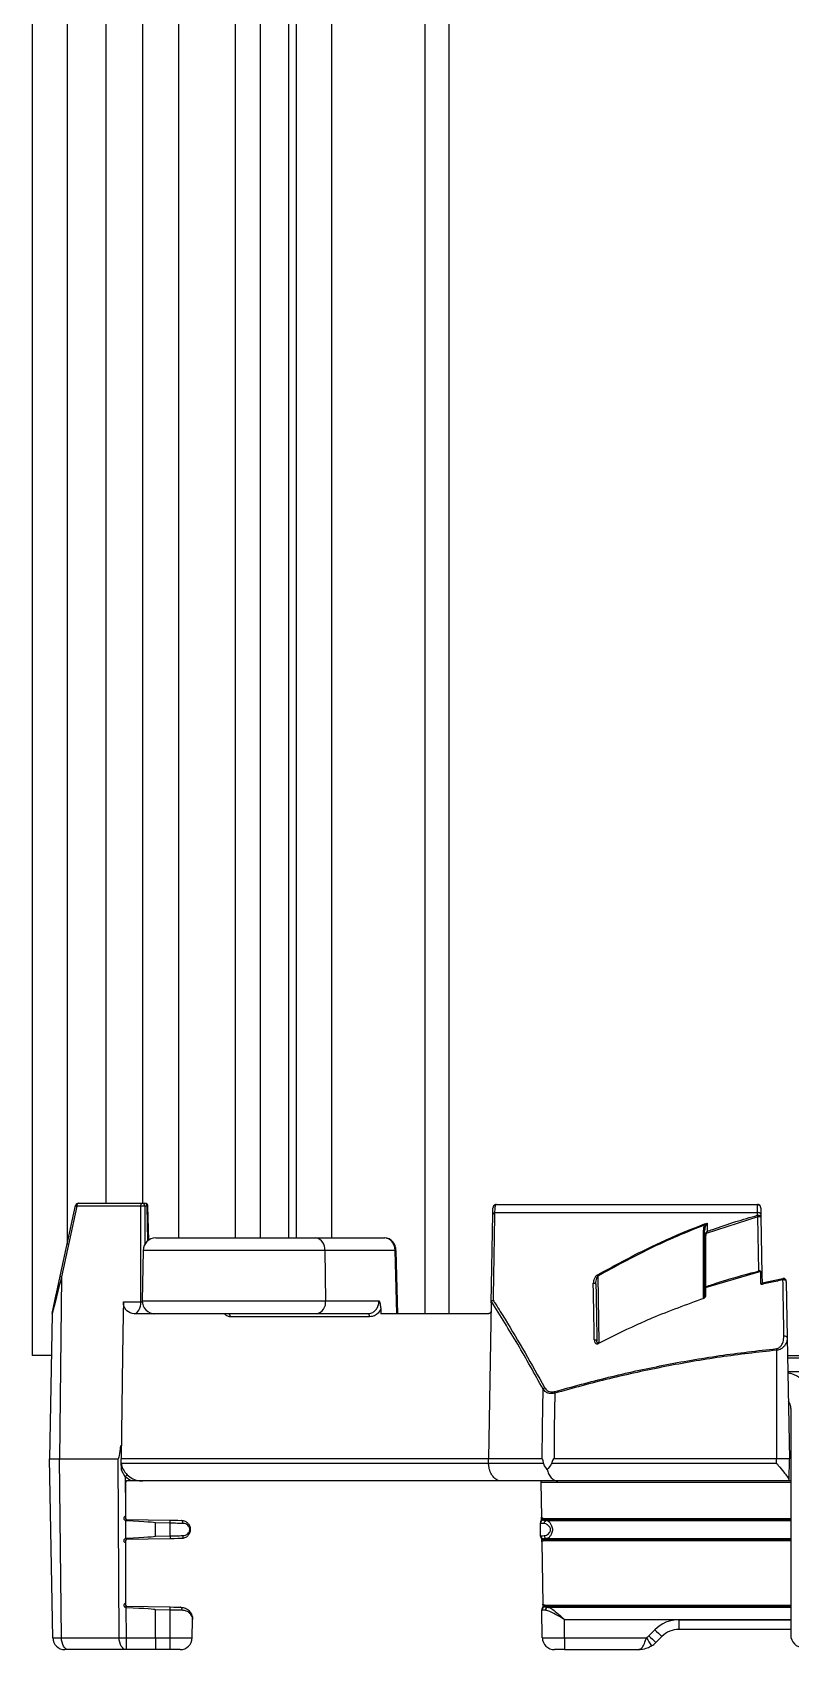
# Model space of a CAD drawing. Extents: x 7 to 135, y 1 to 99.
# Drawn here: x 52.95 to 56.7, y 70.18 to 78.19 of the extents above; entities that cross this region are included whole.
import ezdxf

# ---------------------------------------------------------------- set-up
doc = ezdxf.new("R2010")
doc.units = 0
doc.header["$MEASUREMENT"] = 0
doc.layers.add('OBJECT', color=7, linetype='CONTINUOUS')

msp = doc.modelspace()

# ---------------------------------------------------------------- linework, layer by layer
at = {"layer": 'OBJECT'}
for p, q in [((54.0739, 87.4091), (54.0739, 72.2201)), ((54.2146, 86.7008), (54.2146, 72.2201)), ((54.2534, 86.7008), (54.2534, 72.2201)), ((54.4284, 86.7012), (54.4284, 72.2201)), ((54.8907, 86.7012), (54.8907, 71.8451)), ((55.009, 86.702), (55.009, 71.8451)), ((53.1182, 79.1572), (53.1182, 72.1882)), ((52.9455, 78.9904), (52.9455, 71.6391)), ((53.3102, 78.4264), (53.3102, 72.3921)), ((53.4914, 78.4264), (53.4914, 72.3921)), ((53.6691, 78.4264), (53.6691, 72.2201)), ((53.9509, 78.4264), (53.9509, 72.2201)), ((53.0841, 72.0312), (53.1598, 72.3803)), ((53.1745, 72.3921), (53.4917, 72.3921)), ((53.4917, 72.3921), (53.5035, 72.3921)), ((56.5382, 72.3845), (55.2425, 72.3845)), ((56.5419, 72.3843), (56.5382, 72.3845)), ((53.1656, 72.3774), (53.09, 72.0283)), ((53.4829, 72.3774), (53.1656, 72.3774)), ((53.4837, 71.9041), (53.4829, 72.3774)), ((53.5139, 72.3774), (53.5021, 72.3774)), ((53.5021, 72.3774), (53.5024, 72.1879)), ((53.5182, 72.2064), (53.5139, 72.3774)), ((53.5227, 72.2097), (53.5185, 72.3775)), ((55.2192, 71.8986), (55.2269, 72.3374)), ((56.538, 72.3454), (55.2354, 72.3454)), ((56.5404, 72.3246), (56.2841, 72.2419)), ((56.5382, 72.3325), (56.538, 72.3454)), ((56.545, 72.057), (56.5404, 72.3246)), ((56.5551, 72.3374), (56.5554, 72.3246)), ((56.5554, 72.3246), (56.5603, 72.0398)), ((53.5574, 72.2201), (54.3505, 72.2201)), ((54.3505, 72.2201), (54.6919, 72.2201)), ((54.7017, 72.2189), (54.6919, 72.2201)), ((56.2713, 71.9205), (56.2713, 72.2565)), ((56.2763, 72.2289), (56.2763, 72.2566)), ((56.2763, 71.9751), (56.2763, 72.2289)), ((56.2813, 72.229), (56.2813, 71.9781)), ((53.4944, 72.1582), (53.4901, 71.9092)), ((54.395, 72.1582), (53.4944, 72.1582)), ((54.395, 72.1582), (54.3981, 71.9092)), ((54.743, 72.1582), (54.395, 72.1582)), ((54.7515, 71.8451), (54.743, 72.1582)), ((54.756, 71.8426), (54.7474, 72.1584)), ((53.09, 72.0283), (53.0807, 71.1271)), ((55.7469, 72.0312), (55.7527, 71.7015)), ((56.2813, 71.9752), (56.5451, 72.0522)), ((56.5603, 72.0398), (56.5611, 71.9971)), ((56.6634, 72.0174), (56.5611, 71.997)), ((56.5611, 71.9971), (56.5611, 71.997)), ((56.663, 72.0192), (56.663, 72.0192)), ((56.6809, 72.0048), (56.6858, 71.7261)), ((53.3966, 71.9041), (53.4837, 71.9041)), ((53.4901, 71.9092), (54.3981, 71.9092)), ((54.3981, 71.9092), (54.6633, 71.9092)), ((55.2192, 71.8986), (55.2058, 71.1271)), ((56.2763, 71.9302), (56.276, 71.929)), ((56.2763, 71.9302), (56.2763, 71.9751)), ((53.0438, 71.8437), (53.0313, 71.1271)), ((53.4517, 71.8451), (53.4496, 71.8452)), ((53.5531, 71.8451), (53.4517, 71.8451)), ((54.3535, 71.8451), (53.5531, 71.8451)), ((54.6164, 71.8299), (53.9265, 71.8299)), ((54.6077, 71.8451), (54.3535, 71.8451)), ((54.6722, 71.8672), (54.6722, 71.8451)), ((55.2036, 71.8451), (54.6722, 71.8451)), ((55.7425, 71.7124), (55.7425, 71.7106)), ((56.6327, 71.6645), (56.632, 71.1271)), ((56.6858, 71.7261), (56.6963, 71.1271)), ((53.0402, 71.6391), (52.9455, 71.6391)), ((56.6873, 71.6391), (56.7867, 71.6391)), ((57.6949, 71.6244), (56.6876, 71.6244)), ((56.6887, 71.5599), (57.6938, 71.5599)), ((56.7026, 71.375), (56.7026, 70.368)), ((53.3847, 71.1926), (53.3858, 71.1271)), ((53.0313, 71.1271), (53.0807, 71.1271)), ((53.0467, 70.2411), (53.0313, 71.1271)), ((53.0807, 71.1271), (53.3705, 71.1271)), ((53.0898, 70.2411), (53.0807, 71.1271)), ((53.3756, 70.2411), (53.3705, 71.1271)), ((55.2058, 71.1271), (53.3858, 71.1271)), ((53.3863, 71.1025), (53.3858, 71.1271)), ((53.3867, 71.1056), (55.2059, 71.1056)), ((55.2061, 71.1056), (55.2058, 71.1271)), ((55.4717, 71.1271), (55.2058, 71.1271)), ((55.2059, 71.1056), (55.2058, 71.1271)), ((55.2059, 71.1056), (55.2062, 71.1003)), ((55.2061, 71.1056), (55.4782, 71.1056)), ((55.5185, 71.1056), (56.6321, 71.1056)), ((56.632, 71.1271), (55.53, 71.1271)), ((56.6963, 71.1271), (56.632, 71.1271)), ((56.6321, 71.1056), (56.632, 71.1271)), ((56.6944, 71.0211), (56.6963, 71.1271)), ((53.4054, 71.0381), (53.3868, 71.0703)), ((53.4334, 71.0171), (53.4054, 71.0381)), ((53.4054, 71.0381), (53.4063, 70.8812)), ((56.6944, 71.0211), (56.6943, 71.0171)), ((53.4113, 71.0171), (53.4063, 71.0121)), ((53.4063, 71.0121), (53.4063, 70.8812)), ((53.4334, 71.0171), (53.4113, 71.0171)), ((55.2686, 71.0171), (53.4931, 71.0171)), ((55.549, 71.0171), (55.2686, 71.0171)), ((55.4645, 71.0171), (55.4648, 71.0121)), ((55.4648, 71.0121), (55.4678, 70.8381)), ((55.4648, 71.0121), (56.7026, 71.0121)), ((56.6943, 71.0171), (55.549, 71.0171)), ((56.7026, 71.0171), (56.6943, 71.0171)), ((53.4063, 70.8812), (53.4063, 70.8429)), ((53.4063, 70.832), (53.4112, 70.827)), ((53.4066, 70.8206), (53.4071, 70.7335)), ((53.4111, 70.8195), (53.4066, 70.8206)), ((53.4112, 70.827), (53.6285, 70.8233)), ((53.5553, 70.7445), (53.5553, 70.8093)), ((53.6283, 70.808), (53.5553, 70.8093)), ((53.6283, 70.7457), (53.6283, 70.808)), ((55.4623, 70.808), (55.4623, 70.8099)), ((55.4634, 70.7457), (55.4623, 70.808)), ((55.4769, 70.832), (55.4773, 70.827)), ((55.4769, 70.832), (56.7026, 70.832)), ((55.4773, 70.827), (55.4773, 70.8233)), ((55.4773, 70.827), (56.7026, 70.827)), ((55.4932, 70.8223), (56.7026, 70.8223)), ((53.4112, 70.7272), (53.4063, 70.7222)), ((53.4063, 70.7109), (53.4063, 70.4128)), ((53.4071, 70.7335), (53.4111, 70.7343)), ((53.6285, 70.731), (53.4112, 70.7272)), ((53.5553, 70.7445), (53.6283, 70.7457)), ((55.4635, 70.7439), (55.4634, 70.7457)), ((55.47, 70.7159), (55.4754, 70.4081)), ((55.4784, 70.731), (55.4785, 70.7272)), ((55.4785, 70.7272), (55.4788, 70.7222)), ((55.4785, 70.7272), (56.7026, 70.7272)), ((55.4788, 70.7222), (56.7026, 70.7222)), ((55.4945, 70.732), (56.7026, 70.732)), ((53.4063, 70.402), (53.4112, 70.397)), ((53.4091, 70.3898), (53.41, 70.2411)), ((53.4111, 70.3895), (53.4091, 70.3898)), ((53.4112, 70.397), (53.6285, 70.3933)), ((53.5554, 70.2411), (53.5554, 70.3793)), ((53.6283, 70.378), (53.5554, 70.3793)), ((53.6283, 70.2411), (53.6283, 70.378)), ((55.4698, 70.378), (55.4698, 70.3799)), ((55.4722, 70.2411), (55.4698, 70.378)), ((55.4844, 70.402), (55.4848, 70.397)), ((55.4844, 70.402), (56.7026, 70.402)), ((55.4848, 70.397), (55.4848, 70.3933)), ((55.4848, 70.397), (56.7026, 70.397)), ((55.4999, 70.3923), (56.7026, 70.3923)), ((53.7378, 70.2411), (53.7394, 70.3313)), ((55.5818, 70.2411), (55.5818, 70.3313)), ((55.5818, 70.3313), (56.7026, 70.3313)), ((56.1495, 70.2821), (56.1495, 70.3303)), ((56.1495, 70.3303), (56.7026, 70.3303)), ((56.7026, 70.368), (56.7026, 70.255)), ((53.0467, 70.2411), (53.0468, 70.2372)), ((53.0467, 70.2411), (53.0898, 70.2411)), ((53.0898, 70.2411), (53.3756, 70.2411)), ((53.41, 70.2411), (53.5554, 70.2411)), ((53.5554, 70.2411), (53.6283, 70.2411)), ((53.6283, 70.2411), (53.7378, 70.2411)), ((53.6283, 70.1821), (53.6283, 70.2411)), ((55.4722, 70.2411), (55.5818, 70.2411)), ((55.5818, 70.2411), (55.9877, 70.2411)), ((55.5818, 70.2411), (55.5818, 70.1821)), ((56.0003, 70.2511), (56.03, 70.2808)), ((56.0646, 70.247), (56.0349, 70.2173)), ((56.7026, 70.2821), (56.1495, 70.2821)), ((53.1251, 70.1821), (53.1067, 70.1821)), ((53.4109, 70.1821), (53.1251, 70.1821)), ((53.5558, 70.1821), (53.4109, 70.1821)), ((53.6283, 70.1821), (53.5558, 70.1821)), ((53.6778, 70.1821), (53.6283, 70.1821)), ((55.5818, 70.1821), (55.5322, 70.1821)), ((55.5818, 70.1821), (55.9501, 70.1821))]:
    msp.add_line(p, q, dxfattribs=at)
at = {"layer": 'OBJECT', "flags": 128}
for points in [[(53.1745, 72.3921), (53.1728, 72.3919), (53.1711, 72.391), (53.1696, 72.3897), (53.1683, 72.3878), (53.1672, 72.3856), (53.1664, 72.3831), (53.1658, 72.3803), (53.1656, 72.3774)], [(53.4829, 72.3774), (53.4831, 72.3803), (53.4836, 72.3831), (53.4845, 72.3856), (53.4855, 72.3878), (53.4869, 72.3897), (53.4884, 72.391), (53.49, 72.3919), (53.4917, 72.3921)], [(55.2368, 72.384), (55.2369, 72.384), (55.2375, 72.384), (55.2384, 72.3835)], [(56.5391, 72.386), (56.5391, 72.386), (56.5386, 72.3856), (56.5382, 72.3845)], [(56.5431, 72.3854), (56.5431, 72.3854), (56.5426, 72.3851), (56.5419, 72.3843)], [(56.5551, 72.3374), (56.5548, 72.3392), (56.5537, 72.3408), (56.5521, 72.3423), (56.5499, 72.3436), (56.5473, 72.3446), (56.5443, 72.3452), (56.5412, 72.3455), (56.538, 72.3454)], [(56.5382, 72.3325), (56.5414, 72.3326), (56.5445, 72.3324), (56.5475, 72.3317), (56.5501, 72.3308), (56.5523, 72.3295), (56.554, 72.328), (56.555, 72.3264), (56.5554, 72.3246)], [(53.0441, 71.8466), (53.0459, 71.8546), (53.051, 71.8783), (53.0593, 71.9168), (53.0705, 71.9685), (53.0841, 72.0312)], [(55.7246, 71.996), (55.7269, 71.9963), (55.7292, 71.9963), (55.7314, 71.9959), (55.7335, 71.9953), (55.7352, 71.9944), (55.7365, 71.9933), (55.7373, 71.9921), (55.7376, 71.9907)], [(56.2797, 71.9798), (56.2797, 71.9798), (56.2797, 71.9796), (56.28, 71.9789), (56.2803, 71.9778)], [(56.5439, 72.057), (56.5439, 72.057), (56.544, 72.0567), (56.5442, 72.0559), (56.5444, 72.0548)], [(56.5556, 71.9891), (56.5555, 71.9974), (56.5549, 72.0308), (56.5547, 72.0425)], [(56.5603, 72.0398), (56.5602, 72.0404), (56.5599, 72.041), (56.5593, 72.0415), (56.5586, 72.0419), (56.5577, 72.0422), (56.5568, 72.0424), (56.5557, 72.0425), (56.5547, 72.0425)], [(56.6809, 72.0048), (56.6806, 72.0065), (56.6796, 72.0081), (56.678, 72.0095), (56.6759, 72.0108), (56.6734, 72.0117), (56.6705, 72.0124), (56.6674, 72.0127), (56.6643, 72.0127)], [(53.3966, 71.9041), (53.3958, 71.8451), (53.3929, 71.6391), (53.3858, 71.1271)], [(53.4496, 71.8452), (53.4563, 71.8466), (53.4626, 71.8502), (53.4684, 71.8558), (53.4736, 71.8631), (53.4778, 71.8719), (53.4809, 71.8819), (53.4829, 71.8928), (53.4837, 71.9041)], [(56.2763, 71.9751), (56.2763, 71.9756), (56.2766, 71.976), (56.2769, 71.9765), (56.2774, 71.9769), (56.278, 71.9772), (56.2787, 71.9775), (56.2795, 71.9777), (56.2803, 71.9778)], [(56.2763, 71.9302), (56.2763, 71.9307), (56.2766, 71.9311), (56.2769, 71.9316), (56.2774, 71.9319), (56.278, 71.9323), (56.2787, 71.9326), (56.2795, 71.9328), (56.2803, 71.9329)], [(56.2803, 71.9778), (56.2803, 71.9695), (56.2803, 71.9329)], [(54.6164, 71.8299), (54.6162, 71.8328), (54.6158, 71.8357), (54.615, 71.8383), (54.6139, 71.8406), (54.6126, 71.8425), (54.6111, 71.844), (54.6094, 71.8448), (54.6077, 71.8451)], [(55.7296, 71.7159), (55.7319, 71.7162), (55.7342, 71.7161), (55.7364, 71.7158), (55.7384, 71.7151), (55.7401, 71.7142), (55.7414, 71.7132), (55.7422, 71.7119), (55.7425, 71.7106)], [(56.6858, 71.7261), (56.6855, 71.7278), (56.6845, 71.7294), (56.6829, 71.7309), (56.6808, 71.7321), (56.6783, 71.7331), (56.6754, 71.7338), (56.6724, 71.7341), (56.6692, 71.734)], [(55.4717, 71.1271), (55.4735, 71.2859), (55.4756, 71.4725)], [(55.5336, 71.4516), (55.5316, 71.2764), (55.53, 71.1271)], [(55.2063, 71.0994), (55.2062, 71.1015), (55.2062, 71.1035), (55.2061, 71.1056)], [(53.6285, 70.8233), (53.6479, 70.8229), (53.6665, 70.8226), (53.6839, 70.8223)], [(53.6916, 70.807), (53.6915, 70.81), (53.6911, 70.8128), (53.6904, 70.8154), (53.6895, 70.8178), (53.6883, 70.8197), (53.6869, 70.8211), (53.6855, 70.822), (53.6839, 70.8223)], [(53.6839, 70.732), (53.6666, 70.7317), (53.6479, 70.7314), (53.6285, 70.731)], [(53.6917, 70.7467), (53.6915, 70.7438), (53.6911, 70.7411), (53.6904, 70.7386), (53.6894, 70.7363), (53.6882, 70.7345), (53.6869, 70.7331), (53.6854, 70.7323), (53.6839, 70.732)], [(53.6285, 70.3933), (53.6467, 70.3929), (53.6642, 70.3926), (53.6804, 70.3923)], [(53.6882, 70.3771), (53.6881, 70.38), (53.6877, 70.3829), (53.687, 70.3855), (53.6861, 70.3878), (53.6849, 70.3897), (53.6835, 70.3911), (53.682, 70.392), (53.6804, 70.3923)], [(53.1251, 70.1821), (53.1183, 70.1833), (53.1117, 70.1866), (53.1057, 70.192), (53.1004, 70.1993), (53.096, 70.2083), (53.0927, 70.2184), (53.0906, 70.2295), (53.0898, 70.2411)], [(53.4109, 70.1821), (53.4041, 70.1833), (53.3975, 70.1866), (53.3915, 70.192), (53.3861, 70.1993), (53.3817, 70.2083), (53.3785, 70.2184), (53.3764, 70.2295), (53.3756, 70.2411)]]:
    msp.add_lwpolyline(points, dxfattribs=at)
at = {"layer": 'OBJECT'}
for centre, radius, start, end in [((53.1745, 72.3771), 0.015, 90, 167.77), ((53.1669, 72.3872), 0.00992, 224.2564, 262.69519), ((53.489, 72.3792), 0.0133, 352.37968, 78.12903), ((53.5035, 72.3771), 0.015, 1.42651, 90), ((53.5008, 72.3792), 0.0133, 352.37915, 78.12918), ((55.2453, 72.3825), 0.00345, 92.55771, 144.03413), ((53.4925, 71.8223), 0.5552, 89.00744, 90.99256), ((53.5369, 71.5363), 0.8414, 91.25386, 91.56561), ((55.2366, 72.3355), 0.00993, 96.95331, 168.6327), ((53.94, 71.6173), 2.6949, 15.21735, 15.39162), ((56.5479, 72.1143), 0.2105, 87.95803, 92.04197), ((53.5574, 72.1571), 0.063, 90, 179), ((54.3396, 72.1653), 0.0559, 352.70027, 78.77274), ((56.2725, 72.3264), 0.0699, 268.97186, 273.07156), ((56.28, 72.1605), 0.0685, 88.90268, 93.08704), ((56.3977, 72.4777), 0.2274, 238.2625, 239.23334), ((56.1869, 72.0578), 0.2081, 62.15765, 63.26805), ((54.7379, 72.3757), 0.2175, 271.35134, 272.50785), ((53.0912, 72.0381), 0.00989, 224.1978, 262.7538), ((54.7187, 71.4434), 1.1844, 29.757, 30.05111), ((56.2813, 71.9751), 0.005, 108.72288, 180), ((56.666, 72.0045), 0.015, 1, 101.19204), ((56.9062, 72.0623), 0.2469, 190.05283, 191.60018), ((53.5531, 71.9081), 0.063, 179, 270), ((54.3421, 71.9006), 0.0566, 281.61374, 8.79668), ((56.2713, 71.9303), 0.005, 288.08432, 359.98974), ((53.0588, 71.8434), 0.015, 167.77, 179), ((53.5451, 71.8773), 0.0321, 235.06996, 269.03425), ((53.913, 71.8316), 0.0137, 352.55881, 81.09496), ((55.8183, 71.734), 0.0772, 204.77756, 207.63607), ((56.817, 71.6827), 0.1852, 183.19201, 185.64507), ((55.4927, 71.4632), 0.0195, 118.34096, 151.63088), ((55.5928, 71.4681), 0.0615, 188.00351, 195.53613), ((55.4857, 68.9053), 2.9793, 134.02011, 134.28638), ((48.7245, 70.9026), 4.6873, 358.98429, 359.07624), ((41.2746, 71.0276), 12.3557, 358.98177, 359.05254), ((55.4773, 70.8083), 0.015, 90.00563, 180.98859), ((55.4773, 70.812), 0.015, 89.99972, 128.91225), ((55.4947, 70.8082), 0.0142, 95.81649, 184.57735), ((57.7508, 70.8088), 4.3404, 180.98413, 181.07754), ((65.689, 70.9526), 12.0625, 180.98273, 181.05274), ((55.4784, 70.746), 0.015, 181.00257, 270.00237), ((55.4785, 70.7422), 0.015, 233.07894, 269.99802), ((55.4959, 70.746), 0.0141, 177.10093, 264.25895), ((48.6656, 70.4736), 4.7462, 358.98515, 359.07599), ((41.2272, 70.5984), 12.403, 358.9819, 359.05241), ((55.4848, 70.3783), 0.015, 89.99646, 180.99748), ((55.4848, 70.382), 0.015, 90.01882, 128.88104), ((55.5014, 70.3782), 0.0142, 95.96145, 184.65603), ((56.1495, 70.1613), 0.169, 90, 135), ((53.1067, 70.2421), 0.06, 181, 270), ((53.3928, 73.1399), 2.8989, 269.66027, 270.33973), ((54.4034, 70.2265), 0.9935, 179.15989, 182.56049), ((53.6778, 70.2421), 0.06, 270, 359), ((55.5322, 70.2421), 0.06, 181, 270), ((55.9501, 70.3013), 0.071, 302.02959, 315), ((57.0973, 70.9211), 1.3014, 211.50481, 213.63043), ((56.7002, 70.934), 0.9779, 224.29703, 227.13303), ((55.9501, 70.3021), 0.12, 302.02959, 315), ((56.7284, 70.9622), 0.9758, 224.29405, 227.13626), ((56.1495, 70.1621), 0.12, 90, 135), ((56.7651, 70.255), 0.0625, 180, 0)]:
    msp.add_arc(centre, radius, start, end, dxfattribs=at)
for centre, major_axis, ratio, start_param, end_param in [((53.4925, 71.9051), (0.015, -0.0001), 0.090892, 4.084945, 4.563011), ((53.3958, 72.8461), (0.0253, 1.719), 0.028233, 3.142009, 3.418861), ((52.5386, 70.8273), (1.0167, -0.018), 0.014749, 0.000263, 0.53947), ((55.4772, 70.8151), (0.0112, 0.0137), 0.717761, 1.529757, 2.438481), ((55.5818, 70.8233), (0.1044, 0), 0.017455, 3.141897, 3.700741), ((52.5386, 70.727), (1.0167, 0.0175), 0.014749, 5.743706, 6.282934), ((55.4785, 70.7391), (-0.0117, 0.0133), 0.717763, 0.703088, 1.612002), ((55.5818, 70.731), (0.1033, 0), 0.017455, 2.576577, 3.141897), ((52.5387, 70.3973), (1.0167, -0.018), 0.014749, 0.000263, 0.539576), ((55.4847, 70.3851), (0.0112, 0.0137), 0.717761, 1.528887, 2.438481), ((55.5818, 70.3933), (0.0969, 0), 0.017455, 3.141897, 3.707047), ((53.5558, 70.2421), (0, 0.06), 0.007377, 1.58825, 3.141593)]:
    msp.add_ellipse(centre, major_axis=major_axis, ratio=ratio, start_param=start_param, end_param=end_param, dxfattribs=at)
for points, knots in [([(55.2368, 72.384), (55.2357, 72.3833), (55.2334, 72.382), (55.2307, 72.3788), (55.2285, 72.3745), (55.2276, 72.3704), (55.2274, 72.3678), (55.2274, 72.3671)], [0, 0, 0, 0, 0.186742, 0.381578, 0.603336, 0.887878, 1, 1, 1, 1]), ([(55.2384, 72.3835), (55.237, 72.3828), (55.2339, 72.3815), (55.2305, 72.3777), (55.2287, 72.374), (55.2279, 72.3711), (55.2275, 72.3691), (55.2274, 72.3678), (55.2274, 72.3671), (55.2274, 72.3671)], [0, 0, 0, 0, 0.213313, 0.482367, 0.699842, 0.809756, 0.904583, 0.992373, 1, 1, 1, 1]), ([(55.2384, 72.3835), (55.238, 72.3801), (55.237, 72.3702), (55.236, 72.3553), (55.2354, 72.3454)], [0, 0, 0, 0, 0.331242, 1, 1, 1, 1]), ([(55.2451, 72.3858), (55.2444, 72.3859), (55.242, 72.3859), (55.239, 72.3851), (55.2372, 72.3841), (55.2369, 72.3839)], [0, 0, 0, 0, 0.267308, 0.860412, 1, 1, 1, 1]), ([(55.2425, 72.3845), (55.242, 72.3845), (55.2411, 72.3844), (55.2396, 72.384), (55.2388, 72.3836), (55.2384, 72.3835)], [0, 0, 0, 0, 0.3472044, 0.6997821, 1, 1, 1, 1]), ([(56.538, 72.3454), (56.538, 72.3528), (56.538, 72.3682), (56.5381, 72.379), (56.5382, 72.3845)], [0, 0, 0, 0, 0.483501, 1, 1, 1, 1]), ([(56.5439, 72.3851), (56.5432, 72.3854), (56.5416, 72.3859), (56.54, 72.3857), (56.5391, 72.3857)], [0, 0, 0, 0, 0.478184, 1, 1, 1, 1]), ([(56.5546, 72.3671), (56.5546, 72.3671), (56.5546, 72.3679), (56.5545, 72.3691), (56.5542, 72.3708), (56.5537, 72.3731), (56.5522, 72.3768), (56.5493, 72.3807), (56.5454, 72.3833), (56.543, 72.384), (56.5419, 72.3843)], [0, 0, 0, 0, 0.006939, 0.098996, 0.152672, 0.239576, 0.398932, 0.676867, 0.857235, 1, 1, 1, 1]), ([(56.5546, 72.3671), (56.5545, 72.3686), (56.5543, 72.372), (56.5527, 72.3772), (56.5495, 72.3818), (56.546, 72.3846), (56.5437, 72.3851), (56.5431, 72.3852)], [0, 0, 0, 0, 0.19903, 0.457807, 0.704188, 0.922523, 1, 1, 1, 1]), ([(55.2269, 72.3374), (55.227, 72.3462), (55.2272, 72.3574), (55.2274, 72.3654), (55.2274, 72.3671)], [0, 0, 0, 0, 0.7852213, 1, 1, 1, 1]), ([(55.2354, 72.3454), (55.2353, 72.3373), (55.2346, 72.2973), (55.2323, 72.1533), (55.23, 72.0166), (55.2283, 71.9123)], [0, 0, 0, 0, 0.055718, 0.278597, 1, 1, 1, 1]), ([(56.2883, 72.2524), (56.2977, 72.2559), (56.3447, 72.273), (56.4276, 72.3011), (56.5021, 72.3223), (56.5382, 72.3325)], [0, 0, 0, 0, 0.114296, 0.571564, 1, 1, 1, 1]), ([(56.5546, 72.3671), (56.5547, 72.3636), (56.5548, 72.3552), (56.555, 72.344), (56.5551, 72.3374)], [0, 0, 0, 0, 0.412815, 1, 1, 1, 1]), ([(54.743, 72.1582), (54.7423, 72.1652), (54.7408, 72.1792), (54.7318, 72.1976), (54.7186, 72.2123), (54.7074, 72.2167), (54.7017, 72.2189)], [0, 0, 0, 0, 0.245485, 0.490398, 0.737258, 1, 1, 1, 1]), ([(55.7439, 72.0365), (55.8288, 72.083), (55.9412, 72.1445), (56.1197, 72.2271), (56.216, 72.2671), (56.2843, 72.2926), (56.2883, 72.2941)], [0, 0, 0, 0, 0.481588, 0.637009, 0.978684, 1, 1, 1, 1]), ([(56.2781, 72.2843), (56.2775, 72.2841), (56.1843, 72.2489), (56.0034, 72.1715), (55.8317, 72.0776), (55.7469, 72.0312)], [0, 0, 0, 0, 0.0033068, 0.507659, 1, 1, 1, 1]), ([(56.2713, 72.2565), (56.2717, 72.2633), (56.2723, 72.2731), (56.2768, 72.2817), (56.2781, 72.2843)], [0, 0, 0, 0, 0.701238, 1, 1, 1, 1]), ([(56.2814, 72.2823), (56.2804, 72.2799), (56.277, 72.2717), (56.2766, 72.2629), (56.2763, 72.2566)], [0, 0, 0, 0, 0.292953, 1, 1, 1, 1]), ([(56.2763, 72.2289), (56.2763, 72.2297), (56.2764, 72.2336), (56.2776, 72.2389), (56.2799, 72.2426), (56.2805, 72.2437)], [0, 0, 0, 0, 0.158127, 0.7559403, 1, 1, 1, 1]), ([(56.2781, 72.2843), (56.2809, 72.2872), (56.2841, 72.2906), (56.2877, 72.2936), (56.2883, 72.2941), (56.2883, 72.2941)], [0, 0, 0, 0, 0.834062, 0.98735, 1, 1, 1, 1]), ([(56.2805, 72.2437), (56.2822, 72.2459), (56.2842, 72.2485), (56.2868, 72.251), (56.2875, 72.2517), (56.288, 72.2522), (56.2882, 72.2523), (56.2883, 72.2524), (56.2883, 72.2524)], [0, 0, 0, 0, 0.6929906, 0.8224948, 0.9314848, 0.9733386, 0.986821, 1, 1, 1, 1]), ([(56.2841, 72.2419), (56.2837, 72.2409), (56.2818, 72.2369), (56.2815, 72.2324), (56.2813, 72.229)], [0, 0, 0, 0, 0.2373835, 1, 1, 1, 1]), ([(56.2883, 72.2941), (56.2883, 72.2941), (56.2858, 72.2905), (56.2836, 72.2864), (56.2814, 72.2823)], [0, 0, 0, 0, 0.011363, 1, 1, 1, 1]), ([(56.2883, 72.2524), (56.2883, 72.2524), (56.2883, 72.2523), (56.2881, 72.2521), (56.2879, 72.2516), (56.2874, 72.2507), (56.286, 72.2475), (56.285, 72.2445), (56.2841, 72.2419)], [0, 0, 0, 0, 0.0131978, 0.0265443, 0.0685116, 0.177474, 0.3049177, 1, 1, 1, 1]), ([(56.2883, 72.2941), (56.2883, 72.2858), (56.2883, 72.2772), (56.2883, 72.2632), (56.2883, 72.2577), (56.2883, 72.2524)], [0, 0, 0, 0, 0.598073, 0.623935, 1, 1, 1, 1]), ([(54.747, 72.1584), (54.747, 72.1601), (54.7473, 72.1697), (54.7418, 72.1871), (54.7285, 72.206), (54.7132, 72.217), (54.7033, 72.2181), (54.7006, 72.2183)], [0, 0, 0, 0, 0.0603805, 0.333519, 0.6145434, 0.8979672, 1, 1, 1, 1]), ([(53.09, 72.0283), (53.0876, 72.0187), (53.0755, 71.9708), (53.0617, 71.9154), (53.0499, 71.8683), (53.0463, 71.854), (53.0444, 71.8461), (53.0438, 71.8438), (53.0438, 71.8437), (53.0438, 71.8437)], [0, 0, 0, 0, 0.137947, 0.692419, 0.793999, 0.896128, 0.945764, 0.986921, 1, 1, 1, 1]), ([(55.7439, 72.0365), (55.7438, 72.0365), (55.7418, 72.0353), (55.7379, 72.0321), (55.7318, 72.0243), (55.7259, 72.0118), (55.7251, 72.0017), (55.7246, 71.996)], [0, 0, 0, 0, 0.005804, 0.131653, 0.290308, 0.607033, 1, 1, 1, 1]), ([(55.7296, 71.7159), (55.7287, 71.768), (55.727, 71.8614), (55.7253, 71.9547), (55.7246, 71.996)], [0, 0, 0, 0, 0.55729, 1, 1, 1, 1]), ([(55.7376, 71.9907), (55.7378, 71.9964), (55.7381, 72.0066), (55.741, 72.0188), (55.7438, 72.0268), (55.746, 72.0299), (55.7469, 72.0312)], [0, 0, 0, 0, 0.411091, 0.736165, 0.888279, 1, 1, 1, 1]), ([(55.7376, 71.9907), (55.7383, 71.9494), (55.74, 71.8562), (55.7416, 71.7627), (55.7425, 71.7106)], [0, 0, 0, 0, 0.442708, 1, 1, 1, 1]), ([(56.5444, 72.0548), (56.5412, 72.054), (56.525, 72.0501), (56.4572, 72.0328), (56.3722, 72.0083), (56.3009, 71.9847), (56.2803, 71.9778)], [0, 0, 0, 0, 0.036338, 0.181698, 0.763313, 1, 1, 1, 1]), ([(56.5601, 72.0399), (56.5601, 72.0413), (56.5601, 72.0448), (56.5583, 72.0497), (56.5553, 72.0539), (56.5517, 72.0564), (56.5477, 72.0575), (56.5452, 72.0571), (56.544, 72.0569)], [0, 0, 0, 0, 0.1644019, 0.4058649, 0.5868498, 0.7360136, 0.874166, 1, 1, 1, 1]), ([(56.5547, 72.0425), (56.5544, 72.0452), (56.554, 72.0488), (56.5515, 72.0525), (56.5496, 72.0541), (56.5475, 72.055), (56.5457, 72.0551), (56.5447, 72.0549), (56.5444, 72.0548)], [0, 0, 0, 0, 0.460688, 0.6063, 0.752834, 0.854893, 0.957624, 1, 1, 1, 1]), ([(56.6643, 72.0127), (56.6523, 72.0102), (56.6178, 72.0033), (56.5816, 71.9952), (56.5575, 71.9895), (56.5556, 71.9891)], [0, 0, 0, 0, 0.330681, 0.948328, 1, 1, 1, 1]), ([(56.5611, 71.9971), (56.561, 71.997), (56.5608, 71.9966), (56.5592, 71.9947), (56.5574, 71.992), (56.556, 71.9898), (56.5556, 71.9891), (56.5556, 71.9891)], [0, 0, 0, 0, 0.165113, 0.420214, 0.828938, 0.989839, 1, 1, 1, 1]), ([(56.6692, 71.734), (56.6691, 71.7424), (56.6684, 71.7842), (56.6667, 71.8771), (56.6652, 71.9616), (56.6643, 72.0127)], [0, 0, 0, 0, 0.0899854, 0.4499266, 1, 1, 1, 1]), ([(53.4496, 71.8452), (53.4371, 71.8474), (53.4202, 71.8504), (53.4044, 71.871), (53.3991, 71.8842), (53.3968, 71.8946), (53.3967, 71.9013), (53.3966, 71.9041)], [0, 0, 0, 0, 0.565587, 0.765417, 0.861428, 0.943083, 1, 1, 1, 1]), ([(54.6077, 71.8451), (54.6145, 71.846), (54.6273, 71.8476), (54.644, 71.8594), (54.656, 71.8756), (54.6624, 71.8932), (54.6631, 71.9047), (54.6633, 71.9092)], [0, 0, 0, 0, 0.2368, 0.44979, 0.65869, 0.864892, 1, 1, 1, 1]), ([(54.6633, 71.9092), (54.6634, 71.9091), (54.6658, 71.9023), (54.6703, 71.8888), (54.6716, 71.8742), (54.6722, 71.8672)], [0, 0, 0, 0, 0.00714, 0.518593, 1, 1, 1, 1]), ([(55.2205, 71.9058), (55.2203, 71.9053), (55.2197, 71.904), (55.2193, 71.9014), (55.2193, 71.8995), (55.2192, 71.8986)], [0, 0, 0, 0, 0.265025, 0.643392, 1, 1, 1, 1]), ([(55.2205, 71.9058), (55.2215, 71.9071), (55.2233, 71.9095), (55.2265, 71.9114), (55.2282, 71.9122), (55.2283, 71.9123)], [0, 0, 0, 0, 0.487819, 0.979721, 1, 1, 1, 1]), ([(55.4756, 71.4725), (55.4342, 71.547), (55.3513, 71.6962), (55.2642, 71.8359), (55.2205, 71.9058)], [0, 0, 0, 0, 0.499672, 1, 1, 1, 1]), ([(55.2283, 71.9123), (55.2323, 71.9061), (55.2521, 71.875), (55.3394, 71.7359), (55.419, 71.5948), (55.4835, 71.4804)], [0, 0, 0, 0, 0.04519, 0.225955, 1, 1, 1, 1]), ([(56.2722, 71.9209), (56.1859, 71.8895), (56.0728, 71.8485), (55.8994, 71.7722), (55.812, 71.7289), (55.75, 71.6982)], [0, 0, 0, 0, 0.4848962, 0.6347553, 1, 1, 1, 1]), ([(56.2803, 71.9329), (56.2802, 71.9317), (56.2799, 71.9293), (56.2772, 71.925), (56.2742, 71.9224), (56.2722, 71.9209), (56.2722, 71.9209)], [0, 0, 0, 0, 0.265082, 0.529148, 0.992273, 1, 1, 1, 1]), ([(56.276, 71.929), (56.276, 71.9288), (56.2758, 71.9279), (56.2743, 71.9258), (56.2731, 71.9232), (56.2722, 71.9209), (56.2722, 71.9209)], [0, 0, 0, 0, 0.067602, 0.344177, 0.989111, 1, 1, 1, 1]), ([(56.2722, 71.9209), (56.2723, 71.9213), (56.2725, 71.9226), (56.2727, 71.9244), (56.2729, 71.9255), (56.2729, 71.9255), (56.2728, 71.9254)], [0, 0, 0, 0, 0.157454, 0.494744, 0.821366, 1, 1, 1, 1]), ([(53.9265, 71.8299), (53.9208, 71.8306), (53.9102, 71.8319), (53.9015, 71.841), (53.8975, 71.8451)], [0, 0, 0, 0, 0.541033, 1, 1, 1, 1]), ([(54.6722, 71.8672), (54.668, 71.8606), (54.6594, 71.8471), (54.6396, 71.833), (54.6244, 71.8309), (54.6164, 71.8299)], [0, 0, 0, 0, 0.305286, 0.634566, 1, 1, 1, 1]), ([(55.2186, 71.8599), (55.2184, 71.8583), (55.218, 71.8552), (55.2157, 71.851), (55.2124, 71.8477), (55.2081, 71.8455), (55.205, 71.8453), (55.2036, 71.8451)], [0, 0, 0, 0, 0.19239, 0.384621, 0.583424, 0.799103, 1, 1, 1, 1]), ([(55.5319, 71.4595), (55.6209, 71.4839), (55.7987, 71.5327), (56.0721, 71.5918), (56.3497, 71.6405), (56.538, 71.6618), (56.6321, 71.6724)], [0, 0, 0, 0, 0.2485091, 0.4970076, 0.7485084, 1, 1, 1, 1]), ([(56.6327, 71.6645), (56.5398, 71.654), (56.354, 71.633), (56.0777, 71.5848), (55.8034, 71.5257), (55.6235, 71.4763), (55.5336, 71.4516)], [0, 0, 0, 0, 0.248432, 0.496873, 0.748431, 1, 1, 1, 1]), ([(55.7296, 71.7159), (55.7301, 71.7115), (55.7307, 71.7055), (55.735, 71.6995), (55.7386, 71.697), (55.7427, 71.6962), (55.7465, 71.6966), (55.7488, 71.6977), (55.75, 71.6982)], [0, 0, 0, 0, 0.411875, 0.557482, 0.704331, 0.805248, 0.906377, 1, 1, 1, 1]), ([(55.7482, 71.7016), (55.7482, 71.7016), (55.7478, 71.7014), (55.7472, 71.7012), (55.7465, 71.701), (55.746, 71.7009), (55.7457, 71.7009), (55.7455, 71.701), (55.7444, 71.7018), (55.7427, 71.7059), (55.7427, 71.7093), (55.7427, 71.7107)], [0, 0, 0, 0, 0.006003, 0.053189, 0.080569, 0.107827, 0.138407, 0.176058, 0.428546, 0.76748, 1, 1, 1, 1]), ([(56.6321, 71.6724), (56.6325, 71.6724), (56.6354, 71.6728), (56.641, 71.6746), (56.6495, 71.6802), (56.6583, 71.6906), (56.6673, 71.7091), (56.6685, 71.7243), (56.6692, 71.734)], [0, 0, 0, 0, 0.015767, 0.09936, 0.202456, 0.373337, 0.603081, 1, 1, 1, 1]), ([(56.6858, 71.7261), (56.6846, 71.7164), (56.6828, 71.7009), (56.6696, 71.6823), (56.657, 71.6721), (56.6451, 71.6666), (56.6373, 71.6649), (56.6333, 71.6645), (56.6327, 71.6645)], [0, 0, 0, 0, 0.375742, 0.599038, 0.773704, 0.885927, 0.981626, 1, 1, 1, 1]), ([(56.8276, 71.375), (56.8271, 71.3852), (56.8258, 71.4113), (56.8129, 71.452), (56.7875, 71.4932), (56.752, 71.5259), (56.718, 71.5462), (56.6956, 71.5508), (56.6888, 71.5522)], [0, 0, 0, 0, 0.125916, 0.323068, 0.520528, 0.71801, 0.915545, 1, 1, 1, 1]), ([(55.5336, 71.4516), (55.5295, 71.4509), (55.5191, 71.4489), (55.5037, 71.4507), (55.4872, 71.4581), (55.4799, 71.4671), (55.4756, 71.4725)], [0, 0, 0, 0, 0.164032, 0.408421, 0.64565, 1, 1, 1, 1]), ([(55.4835, 71.4804), (55.487, 71.475), (55.4929, 71.4662), (55.5068, 71.4586), (55.5199, 71.4568), (55.5285, 71.4588), (55.5319, 71.4595)], [0, 0, 0, 0, 0.3652808, 0.6014771, 0.8396456, 1, 1, 1, 1]), ([(56.69, 71.4116), (56.694, 71.4051), (56.7012, 71.3938), (56.7021, 71.3807), (56.7026, 71.375)], [0, 0, 0, 0, 0.571486, 1, 1, 1, 1]), ([(53.3863, 71.1025), (53.3864, 71.1034), (53.3866, 71.1044), (53.3867, 71.1054), (53.3867, 71.1056)], [0, 0, 0, 0, 0.884292, 1, 1, 1, 1]), ([(53.3868, 71.0703), (53.3867, 71.0786), (53.3865, 71.0893), (53.3863, 71.1001), (53.3863, 71.1025)], [0, 0, 0, 0, 0.76973, 1, 1, 1, 1]), ([(53.3867, 71.1056), (53.3869, 71.1022), (53.3877, 71.0912), (53.3957, 71.0702), (53.408, 71.056), (53.4153, 71.0477)], [0, 0, 0, 0, 0.149764, 0.500184, 1, 1, 1, 1]), ([(55.2686, 71.0171), (55.2685, 71.0171), (55.2612, 71.0171), (55.2464, 71.021), (55.2272, 71.0372), (55.2131, 71.0618), (55.2074, 71.0842), (55.2065, 71.0969), (55.2063, 71.0994)], [0, 0, 0, 0, 0.003668, 0.244022, 0.484562, 0.719325, 0.943681, 1, 1, 1, 1]), ([(55.4782, 71.1056), (55.4777, 71.1082), (55.477, 71.1126), (55.4758, 71.1182), (55.4748, 71.1222), (55.4738, 71.1249), (55.4729, 71.1265), (55.4723, 71.1271), (55.4719, 71.1271), (55.4717, 71.1271)], [0, 0, 0, 0, 0.321715, 0.541323, 0.692917, 0.851482, 0.915052, 0.968167, 1, 1, 1, 1]), ([(55.4959, 71.0746), (55.4916, 71.0804), (55.485, 71.089), (55.4795, 71.0995), (55.4784, 71.1044), (55.4782, 71.1056)], [0, 0, 0, 0, 0.60512, 0.9106509, 1, 1, 1, 1]), ([(55.5185, 71.1056), (55.5169, 71.1025), (55.511, 71.0905), (55.5024, 71.0814), (55.4959, 71.0746)], [0, 0, 0, 0, 0.260236, 1, 1, 1, 1]), ([(55.53, 71.1271), (55.5296, 71.1271), (55.5286, 71.127), (55.527, 71.1258), (55.5237, 71.1216), (55.521, 71.1144), (55.5192, 71.1081), (55.5185, 71.1056)], [0, 0, 0, 0, 0.049702, 0.113586, 0.235338, 0.682572, 1, 1, 1, 1]), ([(56.6321, 71.1056), (56.6321, 71.1055), (56.6352, 71.1017), (56.6475, 71.0867), (56.6664, 71.0639), (56.6833, 71.0421), (56.6927, 71.0283), (56.6938, 71.0235), (56.6944, 71.0211)], [0, 0, 0, 0, 0.0029045, 0.1128616, 0.4477496, 0.6914681, 0.8452415, 1, 1, 1, 1]), ([(53.4153, 71.0477), (53.4243, 71.0405), (53.4423, 71.026), (53.4706, 71.0181), (53.4876, 71.0174), (53.4931, 71.0171)], [0, 0, 0, 0, 0.400709, 0.804161, 1, 1, 1, 1]), ([(55.4959, 71.0746), (55.4982, 71.0671), (55.5032, 71.0509), (55.5163, 71.0317), (55.5321, 71.0197), (55.5436, 71.0171), (55.5489, 71.0171), (55.549, 71.0171)], [0, 0, 0, 0, 0.221741, 0.480204, 0.758898, 0.99613, 1, 1, 1, 1]), ([(53.4931, 71.0171), (53.493, 71.0171), (53.4829, 71.0171), (53.4636, 71.0171), (53.4432, 71.0171), (53.4334, 71.0171)], [0, 0, 0, 0, 0.006936, 0.520711, 1, 1, 1, 1]), ([(53.4066, 70.8206), (53.4055, 70.8212), (53.4033, 70.8225), (53.4011, 70.8257), (53.3998, 70.8296), (53.3997, 70.834), (53.4012, 70.8383), (53.4036, 70.8414), (53.4056, 70.8425), (53.4063, 70.8429)], [0, 0, 0, 0, 0.137862, 0.274985, 0.422502, 0.583553, 0.748754, 0.909983, 1, 1, 1, 1]), ([(53.4063, 70.8429), (53.4063, 70.8409), (53.4063, 70.8376), (53.4063, 70.8348), (53.4063, 70.8333), (53.4063, 70.8325), (53.4063, 70.8321), (53.4063, 70.832)], [0, 0, 0, 0, 0.445584, 0.716762, 0.853822, 0.991084, 1, 1, 1, 1]), ([(53.6916, 70.807), (53.6826, 70.8072), (53.6629, 70.8075), (53.6405, 70.8078), (53.6283, 70.808)], [0, 0, 0, 0, 0.454597, 1, 1, 1, 1]), ([(53.6839, 70.8223), (53.6902, 70.8214), (53.7023, 70.8197), (53.7158, 70.8095), (53.7238, 70.798), (53.7275, 70.787), (53.7286, 70.7773), (53.7276, 70.7674), (53.7238, 70.7563), (53.7153, 70.7441), (53.7015, 70.7343), (53.6895, 70.7327), (53.6839, 70.732)], [0, 0, 0, 0, 0.136361, 0.263328, 0.368354, 0.439897, 0.500196, 0.560957, 0.633303, 0.738336, 0.879026, 1, 1, 1, 1]), ([(53.6917, 70.7467), (53.6959, 70.7472), (53.7051, 70.7482), (53.7154, 70.7546), (53.722, 70.7626), (53.725, 70.7701), (53.7258, 70.777), (53.7249, 70.7837), (53.7219, 70.7911), (53.7157, 70.7987), (53.7057, 70.8053), (53.6964, 70.8064), (53.6916, 70.807)], [0, 0, 0, 0, 0.128706, 0.277457, 0.381669, 0.447039, 0.498465, 0.549933, 0.615501, 0.720624, 0.854989, 1, 1, 1, 1]), ([(55.4805, 70.807), (55.4757, 70.8072), (55.4651, 70.8075), (55.4633, 70.8078), (55.4623, 70.808)], [0, 0, 0, 0, 0.454598, 1, 1, 1, 1]), ([(55.4678, 70.8381), (55.4692, 70.837), (55.4713, 70.8353), (55.4744, 70.8335), (55.476, 70.8325), (55.4769, 70.8321), (55.4769, 70.832)], [0, 0, 0, 0, 0.488206, 0.736856, 0.986018, 1, 1, 1, 1]), ([(55.4678, 70.8237), (55.4679, 70.8239), (55.468, 70.8241), (55.4681, 70.8257), (55.4681, 70.8279), (55.4681, 70.8306), (55.4681, 70.8333), (55.468, 70.836), (55.4679, 70.8374), (55.4678, 70.8381)], [0, 0, 0, 0, 0.142345, 0.284717, 0.427224, 0.569166, 0.710702, 0.852208, 1, 1, 1, 1]), ([(55.4818, 70.7467), (55.4852, 70.7473), (55.4916, 70.7485), (55.5015, 70.755), (55.5088, 70.7625), (55.5126, 70.7696), (55.5138, 70.7763), (55.5126, 70.7831), (55.5083, 70.7908), (55.5001, 70.799), (55.4898, 70.8055), (55.4834, 70.8065), (55.4805, 70.807)], [0, 0, 0, 0, 0.145128, 0.280766, 0.378371, 0.442215, 0.492855, 0.543524, 0.611104, 0.720067, 0.871584, 1, 1, 1, 1]), ([(55.4932, 70.8223), (55.4958, 70.8216), (55.5013, 70.82), (55.5106, 70.8099), (55.5178, 70.7975), (55.5214, 70.7861), (55.5223, 70.7762), (55.5214, 70.7667), (55.5182, 70.756), (55.5119, 70.7447), (55.503, 70.7346), (55.4974, 70.7329), (55.4945, 70.732)], [0, 0, 0, 0, 0.1209025, 0.2638736, 0.3729647, 0.4472573, 0.5069135, 0.5665184, 0.6367987, 0.7351268, 0.8637177, 1, 1, 1, 1]), ([(53.4063, 70.7109), (53.4052, 70.7116), (53.403, 70.7131), (53.4009, 70.7165), (53.3998, 70.7205), (53.4, 70.725), (53.4017, 70.7292), (53.4043, 70.7321), (53.4064, 70.7331), (53.4071, 70.7335)], [0, 0, 0, 0, 0.139606, 0.27853, 0.427925, 0.588351, 0.75118, 0.908794, 1, 1, 1, 1]), ([(53.4063, 70.7222), (53.4063, 70.7222), (53.4063, 70.7218), (53.4063, 70.7209), (53.4063, 70.7193), (53.4063, 70.7164), (53.4063, 70.713), (53.4063, 70.7109)], [0, 0, 0, 0, 0.008995, 0.146052, 0.28302, 0.554067, 1, 1, 1, 1]), ([(53.6283, 70.7457), (53.6384, 70.7459), (53.6609, 70.7462), (53.6808, 70.7465), (53.6917, 70.7467)], [0, 0, 0, 0, 0.45363, 1, 1, 1, 1]), ([(55.4634, 70.7457), (55.4641, 70.7459), (55.4656, 70.7462), (55.4761, 70.7465), (55.4818, 70.7467)], [0, 0, 0, 0, 0.453628, 1, 1, 1, 1]), ([(55.47, 70.7159), (55.47, 70.7165), (55.47, 70.7178), (55.4701, 70.7205), (55.47, 70.7233), (55.4699, 70.7259), (55.4698, 70.7282), (55.4696, 70.7298), (55.4695, 70.7301), (55.4695, 70.7302)], [0, 0, 0, 0, 0.141686, 0.283371, 0.425092, 0.566475, 0.708095, 0.850052, 1, 1, 1, 1]), ([(55.4788, 70.7222), (55.4788, 70.7222), (55.478, 70.7217), (55.4764, 70.7207), (55.4733, 70.7188), (55.4713, 70.717), (55.47, 70.7159)], [0, 0, 0, 0, 0.014091, 0.263155, 0.51178, 1, 1, 1, 1]), ([(53.4091, 70.3898), (53.408, 70.3901), (53.4057, 70.3909), (53.4029, 70.3935), (53.4009, 70.3968), (53.4, 70.401), (53.4004, 70.4055), (53.4023, 70.4095), (53.4046, 70.4118), (53.4061, 70.4127), (53.4063, 70.4128)], [0, 0, 0, 0, 0.12289, 0.245248, 0.37573, 0.521584, 0.673937, 0.82702, 0.976103, 1, 1, 1, 1]), ([(53.4063, 70.4128), (53.4063, 70.4108), (53.4063, 70.4075), (53.4063, 70.4048), (53.4063, 70.4032), (53.4063, 70.4025), (53.4063, 70.4021), (53.4063, 70.402)], [0, 0, 0, 0, 0.44874, 0.718396, 0.854636, 0.990952, 1, 1, 1, 1]), ([(53.6882, 70.3771), (53.6792, 70.3772), (53.6605, 70.3775), (53.6393, 70.3778), (53.6283, 70.378)], [0, 0, 0, 0, 0.480228, 1, 1, 1, 1]), ([(53.6804, 70.3923), (53.6886, 70.3911), (53.7066, 70.3885), (53.7286, 70.3704), (53.7376, 70.351), (53.7393, 70.3373), (53.7394, 70.3335), (53.7394, 70.332), (53.7394, 70.3314), (53.7394, 70.3313)], [0, 0, 0, 0, 0.222921, 0.492003, 0.859914, 0.946416, 0.979324, 0.99688, 1, 1, 1, 1]), ([(55.4873, 70.3771), (55.4824, 70.3772), (55.4723, 70.3775), (55.4707, 70.3778), (55.4698, 70.378)], [0, 0, 0, 0, 0.480227, 1, 1, 1, 1]), ([(55.4754, 70.4081), (55.4767, 70.407), (55.4788, 70.4053), (55.4819, 70.4034), (55.4835, 70.4025), (55.4844, 70.4021), (55.4844, 70.402)], [0, 0, 0, 0, 0.488207, 0.736913, 0.985898, 1, 1, 1, 1]), ([(55.4754, 70.3937), (55.4754, 70.3939), (55.4755, 70.3942), (55.4756, 70.3957), (55.4756, 70.3979), (55.4756, 70.4006), (55.4756, 70.4033), (55.4755, 70.406), (55.4754, 70.4074), (55.4754, 70.4081)], [0, 0, 0, 0, 0.142406, 0.284778, 0.427206, 0.569195, 0.710898, 0.852322, 1, 1, 1, 1]), ([(55.4999, 70.3923), (55.5044, 70.3911), (55.5144, 70.3885), (55.5382, 70.3704), (55.5602, 70.351), (55.5752, 70.3373), (55.5794, 70.3335), (55.581, 70.332), (55.5817, 70.3314), (55.5818, 70.3313)], [0, 0, 0, 0, 0.22292, 0.4920023, 0.8599133, 0.9464151, 0.9793241, 0.9968793, 1, 1, 1, 1]), ([(53.7394, 70.3313), (53.7394, 70.3314), (53.7394, 70.3319), (53.7394, 70.3349), (53.7381, 70.3455), (53.73, 70.3605), (53.7112, 70.3741), (53.6953, 70.3762), (53.6882, 70.3771)], [0, 0, 0, 0, 0.003431, 0.026391, 0.142294, 0.515111, 0.783763, 1, 1, 1, 1]), ([(55.5818, 70.3313), (55.5816, 70.3314), (55.5807, 70.3319), (55.5757, 70.3349), (55.5578, 70.3455), (55.5317, 70.3605), (55.5043, 70.3741), (55.4925, 70.3762), (55.4873, 70.3771)], [0, 0, 0, 0, 0.0034303, 0.0263914, 0.1422953, 0.5151118, 0.783764, 1, 1, 1, 1]), ([(55.9501, 70.1821), (55.9501, 70.1821), (55.9512, 70.1821), (55.9532, 70.1824), (55.9584, 70.1842), (55.9658, 70.1905), (55.974, 70.204), (55.9813, 70.2209), (55.9854, 70.2333), (55.9877, 70.2409), (55.9877, 70.2411)], [0, 0, 0, 0, 0.003609, 0.078391, 0.138168, 0.374465, 0.610986, 0.765274, 0.993069, 1, 1, 1, 1]), ([(56.0137, 70.2004), (56.0136, 70.2003), (56.0067, 70.196), (55.9898, 70.1877), (55.9698, 70.1832), (55.9565, 70.1823), (55.953, 70.1822), (55.9513, 70.1821), (55.9507, 70.1821), (55.9504, 70.1821), (55.9502, 70.1821), (55.9501, 70.1821)], [0, 0, 0, 0, 0.005743, 0.356855, 0.829926, 0.915276, 0.96458, 0.98513, 0.992056, 0.993589, 1, 1, 1, 1])]:
    msp.add_open_spline(points, degree=3, knots=knots, dxfattribs=at)

doc.saveas('drawing.dxf')
